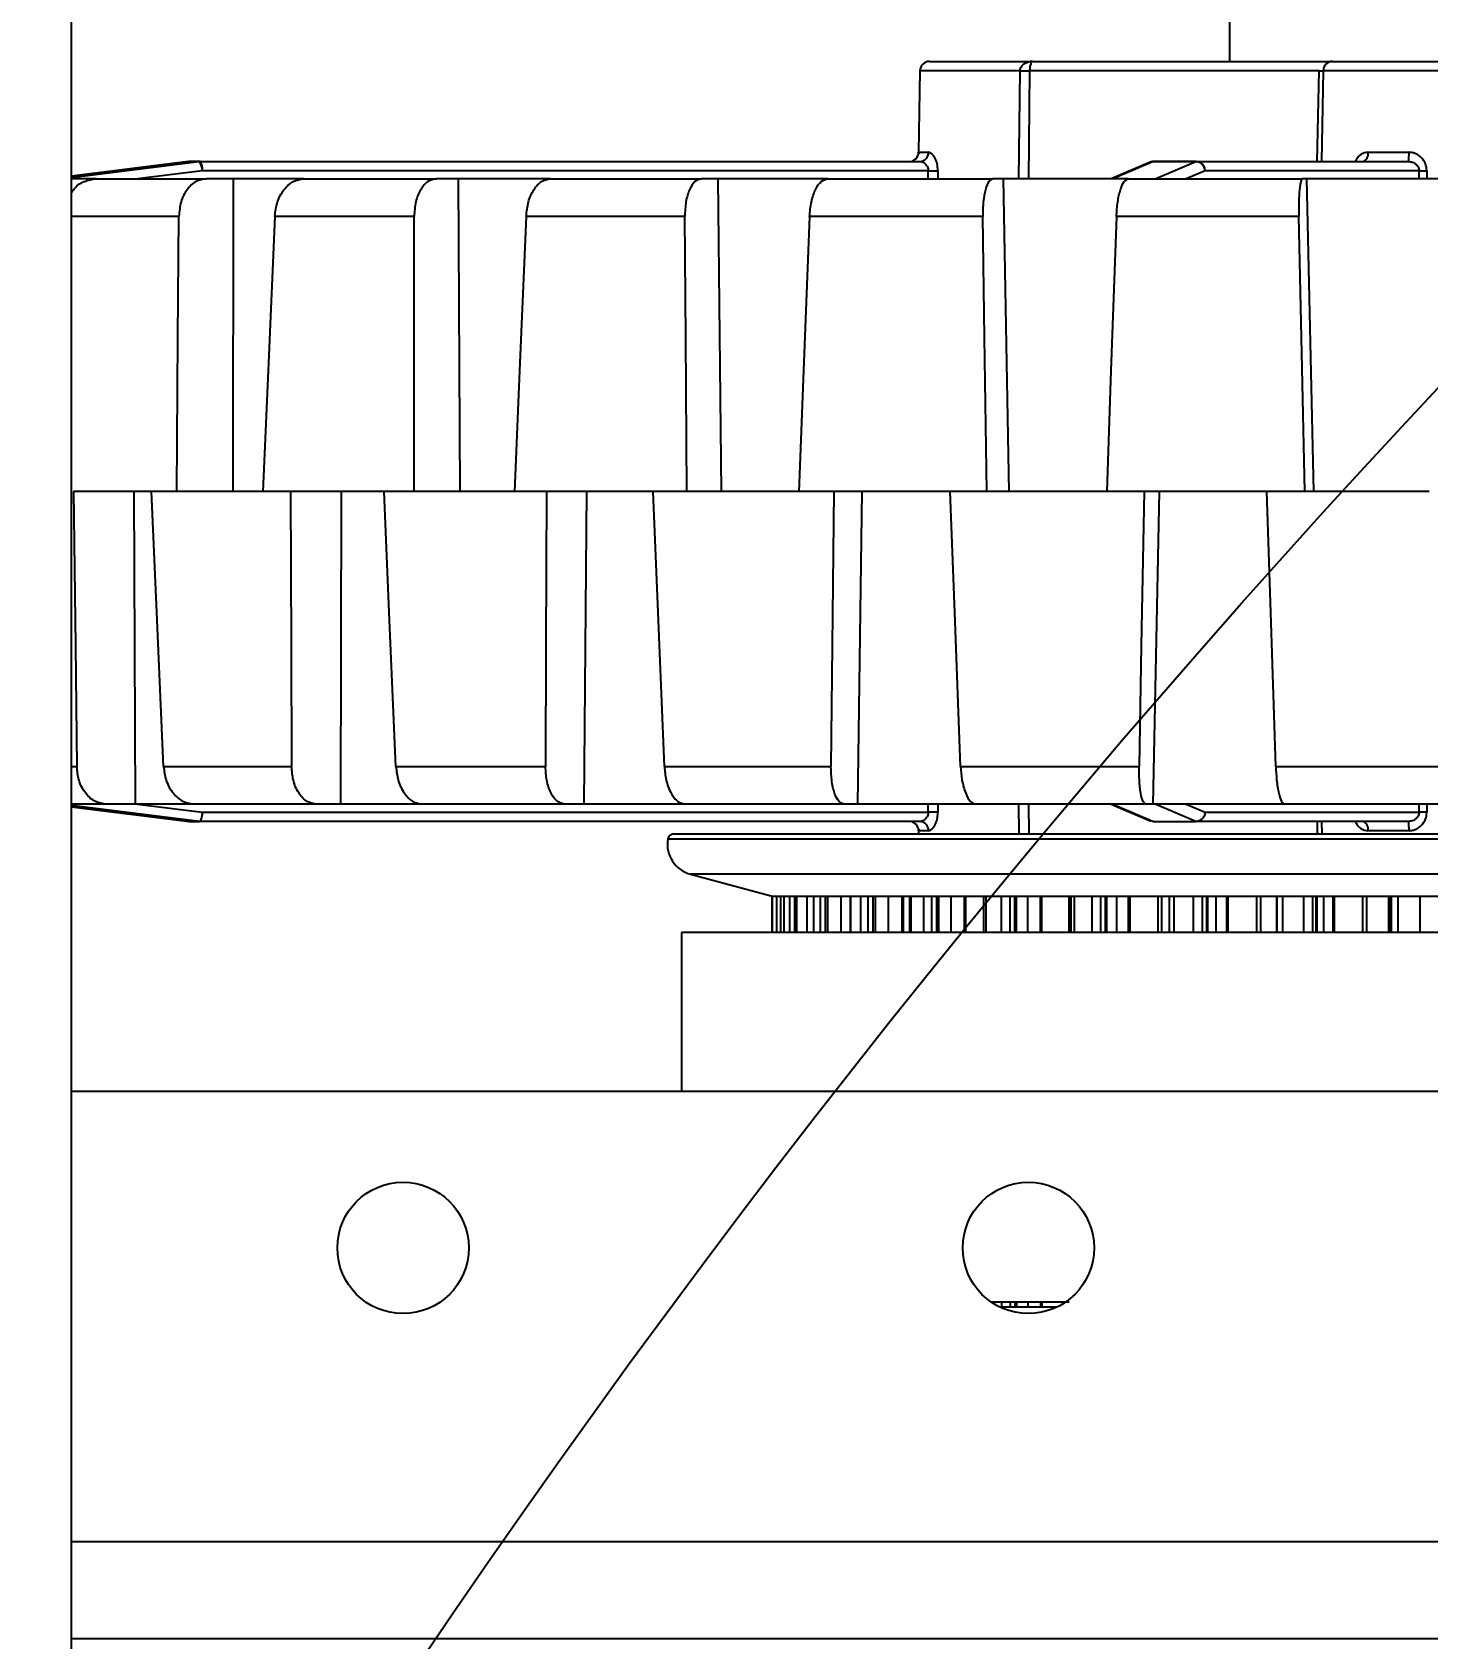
# Model space of a CAD drawing. Header units: inches. Extents: x 0 to 11, y 0 to 8.4.
# Drawn here: x 2.9618 to 3.1477, y 6.4814 to 6.6954 of the extents above; entities that cross this region are included whole.
import ezdxf

# ---------------------------------------------------------------- set-up
doc = ezdxf.new("R2010")
doc.units = ezdxf.units.IN
doc.header["$MEASUREMENT"] = 0
doc.header["$PDSIZE"] = -1
doc.layers.add('DIM', color=3, linetype='Continuous')
doc.layers.add('OBJ', color=50, linetype='Continuous')
doc.dimstyles.get("Standard").update_dxf_attribs({"dimtxt": 0.18, "dimasz": 0.18, "dimexe": 0.18, "dimexo": 0.0625, "dimgap": 0.09, "dimtad": 0, "dimtih": 1, "dimtoh": 1, "dimdec": 4, "dimzin": 0, "dimdsep": 46, "dimtxsty": 'Standard', "dimcen": 0.09, "dimadec": 0, "dimazin": 0, "dimtfac": 1, "dimtdec": 4, "dimtofl": 0, "dimtmove": 0, "dimatfit": 3, "dimfxl": 1, "dimtolj": 1, "dimtzin": 0, "dimarcsym": 0})

# ---------------------------------------------------------------- blocks, each defined once
blk = doc.blocks.new('*D4')
at = {"layer": 'Defpoints', "color": 0, "transparency": 16777216}
for p in [(4.136179561686825, 7.075144194756748), (2.390624809930644, 6.845977528089745), (4.136179775280899, 6.845977528089745)]:
    blk.add_point(p, dxfattribs=at)
at = {"layer": 'DIM', "color": 0, "lineweight": -2, "transparency": 16777216}
for p, q in [((2.390624809930644, 7.205144194756748), (2.390624809930644, 7.335144194756748)), ((4.086179561686826, 7.075144194756748), (2.265624809930644, 7.075144194756748)), ((4.086179775280899, 6.845977528089745), (2.265624809930644, 6.845977528089745)), ((2.390624809930644, 6.715977528089745), (2.390624809930644, 6.585977528089745)), ((2.390624809930644, 6.585977528089745), (2.260624809930644, 6.585977528089745))]:
    blk.add_line(p, q, dxfattribs=at)
at = {"layer": 'DIM', "color": 0, "transparency": 16777216}
for points in [[(2.368958143263977, 7.205144194756748), (2.41229147659731, 7.205144194756748), (2.390624809930644, 7.075144194756748)], [(2.368958143263978, 6.715977528089745), (2.412291476597311, 6.715977528089745), (2.390624809930644, 6.845977528089745)]]:
    blk.add_solid(points, dxfattribs=at)
at = {"layer": 'DIM', "color": 0, "transparency": 16777216, "insert": (2.013124809930646, 6.585977528089742), "char_height": 0.125, "attachment_point": 5}
blk.add_mtext('\\A1;2.75', dxfattribs=at)

msp = doc.modelspace()

# ---------------------------------------------------------------- linework, layer by layer
at = {"color": 7, "linetype": 'Continuous', "lineweight": 25}
for p, q in [((2.967013108614378, 4.595977528089692), (2.967013108614034, 6.845977528089691)), ((3.121291743851831, 6.699352528088507), (3.121291743851832, 6.691540028089747)), ((3.08131689105955, 6.691540028089747), (3.095074801448764, 6.691540028089747)), ((3.095074801448763, 6.691540028089747), (3.094771944176158, 6.691522470895702)), ((3.095074801448763, 6.691540028089747), (3.135037610069095, 6.691540028089748)), ((3.135037610069095, 6.691540028089747), (3.156419030337004, 6.691540028089748)), ((3.080067081440605, 6.690311843597795), (3.079877210550163, 6.679434147569598)), ((3.093399281949198, 6.690311843597795), (3.080067081440605, 6.690311843597795)), ((3.093256185326903, 6.675915028089748), (3.093399281949198, 6.690311843597795)), ((3.094676554381639, 6.690311843597795), (3.094515413894077, 6.675915028089748)), ((3.133245508234997, 6.690311843597795), (3.094676554381639, 6.690311843597795)), ((3.133016357892402, 6.678206694756414), (3.133245508234997, 6.690311843597795)), ((3.133787800450149, 6.690311843597795), (3.133576504291157, 6.678206694756414)), ((3.15695016762204, 6.690311843597795), (3.133787800450149, 6.690311843597795)), ((3.079877225208827, 6.679434879248368), (3.081204082808693, 6.679434879248368)), ((3.139756259710452, 6.679434879248368), (3.145227283506453, 6.679434879248368)), ((2.96701310861406, 6.676099981810869), (2.983986894363287, 6.678197760903071)), ((2.982620775299952, 6.678197760903071), (2.96701310861406, 6.676268819573457)), ((2.982612548662416, 6.678197256290347), (2.96701310861406, 6.676269331685491)), ((2.984419996404552, 6.676978354347222), (2.975816291589791, 6.675915028089748)), ((2.982612548662416, 6.678197256290347), (2.982620775299952, 6.678197760903071)), ((2.983986894363287, 6.678197760903071), (2.982620775299952, 6.678197760903071)), ((2.982765868851967, 6.678206694756414), (2.984131987915303, 6.678206694756414)), ((2.984131987915302, 6.678206694756414), (3.080089043183482, 6.678206694756414)), ((3.081174865270913, 6.676978354347222), (2.984419996404552, 6.676978354347222)), ((3.081167551239555, 6.675915028089748), (3.081174865270913, 6.676978354347222)), ((3.082448121980262, 6.676978198429982), (3.082440174305743, 6.675915028089749)), ((3.110741055560987, 6.678108431727815), (3.105540927090632, 6.675915028089749)), ((3.111184342593837, 6.678197760903072), (3.105772432224597, 6.675915028089749)), ((3.116817252941142, 6.678197760903072), (3.111184342593837, 6.678197760903072)), ((3.111226855878722, 6.678206694756414), (3.116859766226028, 6.678206694756414)), ((3.111405342571903, 6.675915028089749), (3.116817252941142, 6.678197760903072)), ((3.118057009037732, 6.676978354347222), (3.11553607169232, 6.675915028089749)), ((3.116859766226028, 6.678206694756414), (3.145158673745251, 6.678206694756414)), ((3.146591201530733, 6.676978354347222), (3.118057009037732, 6.676978354347222)), ((3.14660544481481, 6.675915028089749), (3.146591201530733, 6.676978354347222)), ((3.147615123618962, 6.676978198429982), (3.147628326371821, 6.675915028089749)), ((2.970313791102059, 6.675915028089748), (2.96701310861406, 6.675915028089748)), ((2.970313791102059, 6.675915028089748), (2.985010576568979, 6.675915028089748)), ((2.988525205455437, 6.675915028089748), (2.985010576568979, 6.675915028089748)), ((2.988525205455437, 6.675915028089748), (2.988483263661285, 6.634248361423081)), ((2.997971504927948, 6.675915028089748), (2.988525205455437, 6.675915028089748)), ((2.997971504927948, 6.675915028089748), (3.015660032015394, 6.675915028089749)), ((3.018543268909241, 6.675915028089749), (3.015660032015394, 6.675915028089749)), ((3.018543268909241, 6.675915028089749), (3.018769807953801, 6.634248361423081)), ((3.030800514965637, 6.675915028089749), (3.018543268909241, 6.675915028089749)), ((3.030800514965637, 6.675915028089749), (3.050943326728881, 6.675915028089749)), ((3.053107565936088, 6.675915028089749), (3.050943326728881, 6.675915028089749)), ((3.053107565936088, 6.675915028089749), (3.053595702545126, 6.634248361423082)), ((3.067803328357409, 6.675915028089749), (3.053107565936088, 6.675915028089749)), ((3.06780332835741, 6.675915028089749), (3.089788395653783, 6.675915028089749)), ((3.091167877861193, 6.675915028089749), (3.089788395653783, 6.675915028089749)), ((3.091167877861193, 6.675915028089749), (3.091902780250852, 6.634248361423082)), ((3.107855633342685, 6.675915028089749), (3.091167877861193, 6.675915028089749)), ((3.107855633342685, 6.675915028089749), (3.131014951027366, 6.675915028089749)), ((3.131567761366161, 6.675915028089749), (3.131014951027366, 6.675915028089749)), ((3.131567761366161, 6.675915028089749), (3.132527099899211, 6.634248361423082)), ((3.149740460901929, 6.675915028089749), (3.131567761366161, 6.675915028089749)), ((2.98131542356681, 6.670888462968405), (2.967013108614061, 6.670888462968405)), ((3.012660181498659, 6.670888462968406), (2.994095334260903, 6.670888462968405)), ((3.048729927637535, 6.670888462968406), (3.02758920622671, 6.670888462968406)), ((3.088428700999181, 6.670888462968406), (3.065354455537634, 6.670888462968406)), ((3.13055027444355, 6.670888462968406), (3.106243604203498, 6.670888462968406)), ((2.977648269063124, 6.634248361423117), (2.967286139467944, 6.634248361423081)), ((2.975512223736103, 6.592581694756415), (2.975336008159218, 6.634248361423081)), ((2.981020948504798, 6.634248361423081), (2.977648269063124, 6.634248361423117)), ((2.992481368560166, 6.634248361423052), (2.981020948504798, 6.634248361423081)), ((2.996180050045965, 6.634248361423081), (2.992481368560166, 6.634248361423052)), ((3.008651539844909, 6.634248361423128), (2.996180050045965, 6.634248361423081)), ((3.002905367752498, 6.592581694756415), (3.002998018943456, 6.634248361423081)), ((3.012648074175422, 6.634248361423081), (3.008651539844909, 6.634248361423128)), ((3.026035718150081, 6.634248361423081), (3.012648074175422, 6.634248361423081)), ((3.030299689285856, 6.634248361423082), (3.026035718150081, 6.634248361423081)), ((3.044501599381902, 6.634248361423082), (3.030299689285856, 6.634248361423082)), ((3.035319895055423, 6.592581694756415), (3.035678597854669, 6.634248361423081)), ((3.049000555927962, 6.634248361423082), (3.044501599381902, 6.634248361423082)), ((3.063908647034217, 6.634248361423082), (3.049000555927962, 6.634248361423082)), ((3.068608349214681, 6.634248361423082), (3.063908647034217, 6.634248361423082)), ((3.084109161756073, 6.634248361423082), (3.068608349214681, 6.634248361423082)), ((3.071770906635321, 6.592581694756415), (3.072384762039813, 6.634248361423082)), ((3.088973841999612, 6.634248361423082), (3.084109161756073, 6.634248361423082)), ((3.104949405433055, 6.634248361423041), (3.088973841999612, 6.634248361423082)), ((3.10994204058562, 6.634248361423082), (3.104949405433055, 6.634248361423041)), ((3.126270771227077, 6.634248361423082), (3.10994204058562, 6.634248361423082)), ((3.111150856950438, 6.592581694756416), (3.112001213274336, 6.634248361423082)), ((3.131353364320543, 6.634248361423082), (3.126270771227077, 6.634248361423082)), ((3.147910990670275, 6.634248361423041), (3.131353364320543, 6.634248361423082)), ((2.967013108614072, 6.597608259877756), (2.967718971718859, 6.597608259877756)), ((2.979274140742965, 6.597608259877756), (2.996333926786044, 6.597608259877756)), ((3.010241316313021, 6.597608259877758), (3.030169935048213, 6.597608259877758)), ((3.046006976084765, 6.597608259877758), (3.068198906516169, 6.597608259877758)), ((3.08548439858433, 6.597608259877758), (3.109265350135446, 6.597608259877758)), ((3.127474082305604, 6.597608259877758), (3.152121482797295, 6.597608259877758)), ((2.971720866705308, 6.592581694756415), (2.967013108614072, 6.592581694756415)), ((2.984059180960632, 6.590290028089748), (2.967013108614072, 6.592396741035292)), ((2.967013108614072, 6.592227903272704), (2.982693061897298, 6.590290028089748)), ((2.967013108614073, 6.592227391160669), (2.982688918238891, 6.590290028089748)), ((2.975512223736103, 6.592581694756415), (2.971720866705308, 6.592581694756415)), ((2.983439705864835, 6.592581694756415), (2.975512223736103, 6.592581694756415)), ((2.975816291589787, 6.592581694756414), (2.984419996404552, 6.59151836849894)), ((2.999694215458392, 6.592581694756415), (2.983439705864835, 6.592581694756415)), ((2.984419996404552, 6.59151836849894), (3.081174865270913, 6.59151836849894)), ((3.002905367752498, 6.592581694756415), (2.999694215458392, 6.592581694756415)), ((3.013798592525969, 6.592581694756415), (3.002905367752498, 6.592581694756415)), ((3.032786516735542, 6.592581694756415), (3.013798592525968, 6.592581694756415)), ((3.035319895055423, 6.592581694756415), (3.032786516735542, 6.592581694756415)), ((3.048847877351126, 6.592581694756415), (3.035319895055423, 6.592581694756415)), ((3.069992277707962, 6.592581694756415), (3.048847877351126, 6.592581694756415)), ((3.071770906635321, 6.592581694756415), (3.069992277707962, 6.592581694756415)), ((3.087522605556693, 6.592581694756416), (3.071770906635321, 6.592581694756415)), ((3.081174865270913, 6.59151836849894), (3.081167573421614, 6.592581694756414)), ((3.082440150424928, 6.592581694756414), (3.082448121980262, 6.59151852441618)), ((3.11018102015553, 6.592581694756416), (3.087522605556692, 6.592581694756416)), ((3.093295356138061, 6.588623361423084), (3.093255946864229, 6.592581694756414)), ((3.094515531126176, 6.592581694756414), (3.094559803675142, 6.588623361423084)), ((3.105540927090632, 6.592581694756416), (3.110760422057819, 6.590380122369278)), ((3.105772432224597, 6.592581694756416), (3.111205523002364, 6.590290028089748)), ((3.111150856950438, 6.592581694756416), (3.11018102015553, 6.592581694756416)), ((3.128647665096496, 6.592581694756416), (3.111150856950438, 6.592581694756416)), ((3.11683843334967, 6.590290028089748), (3.111405342571903, 6.592581694756416)), ((3.11553607169232, 6.592581694756416), (3.118057009037732, 6.591518368498942)), ((3.118057009037732, 6.591518368498942), (3.146591201530733, 6.59151836849894)), ((3.152131629475461, 6.592581694756416), (3.128647665096496, 6.592581694756416)), ((3.146591201530733, 6.59151836849894), (3.14660545135657, 6.592581694756415)), ((3.147628314533911, 6.592581694756415), (3.147615123618963, 6.59151852441618)), ((2.982693061897298, 6.590290028089748), (2.982693098148585, 6.590290028089748)), ((2.982693098148585, 6.590290028089748), (2.984059144709345, 6.590290028089748)), ((3.080089043183482, 6.590290028089748), (2.984059144709345, 6.590290028089748)), ((2.984059144709345, 6.590290028089748), (2.984059180960632, 6.590290028089748)), ((3.035387604687633, 6.590290028089747), (3.035387491464209, 6.590290028089747)), ((3.047277139554165, 6.588623361423084), (3.289056348152317, 6.588623361423084)), ((3.07987722332218, 6.589061843568208), (3.079884877056493, 6.588623361423084)), ((3.081204082808693, 6.589061843597794), (3.079877225208828, 6.589061843597794)), ((3.111205523002364, 6.590290028089748), (3.110762565155682, 6.59038904202374)), ((3.111205523002364, 6.590290028089748), (3.111205672477075, 6.590290028089748)), ((3.111205672477075, 6.590290028089748), (3.116838283874959, 6.590290028089748)), ((3.116838283874959, 6.590290028089748), (3.11683843334967, 6.590290028089748)), ((3.145158673745251, 6.590290028089748), (3.116838283874959, 6.590290028089748)), ((3.133048260236629, 6.588623361423084), (3.13301676651384, 6.590290028089748)), ((3.133576504291157, 6.590290028089748), (3.133605596066038, 6.588623361423084)), ((3.145227283506454, 6.589061843597794), (3.139756259710452, 6.589061843597794)), ((3.049788052252223, 6.587917446631083), (3.046453605122724, 6.587917446631083)), ((3.289879882583759, 6.587917446631083), (3.049788052252223, 6.587917446631083)), ((3.049492864592003, 6.58325566298155), (3.060560764684899, 6.580290028089752)), ((3.052744048319385, 6.58325566298155), (3.049492864592003, 6.58325566298155)), ((3.28684062311448, 6.583255662981551), (3.052744048319385, 6.58325566298155)), ((3.060360077186574, 6.580290028089752), (3.060360077186575, 6.575479660636425)), ((3.060391093202157, 6.580290028089752), (3.060360077898426, 6.580290028089752)), ((3.06061052330254, 6.580290028089752), (3.060391093202157, 6.580290028089752)), ((3.060391093202157, 6.575479660636425), (3.060391093202157, 6.580290028089752)), ((3.061494076542287, 6.580290028089752), (3.06061052330254, 6.580290028089752)), ((3.060990309269384, 6.575479660636425), (3.060990309269384, 6.580290028089752)), ((3.061494076542287, 6.580290028089752), (3.061494076542287, 6.575479660636425)), ((3.061507691206843, 6.580290028089752), (3.061494076542287, 6.580290028089752)), ((3.061980255782351, 6.580290028089752), (3.061507691206843, 6.580290028089752)), ((3.061507691206843, 6.575479660636425), (3.061507691206843, 6.580290028089752)), ((3.062299508034176, 6.580290028089752), (3.061980255782351, 6.580290028089752)), ((3.061980255782351, 6.575479660636425), (3.061980255782351, 6.580290028089752)), ((3.06502991171357, 6.580290028089752), (3.062299508034176, 6.580290028089752)), ((3.062729708958152, 6.575479660636425), (3.062729708958152, 6.580290028089752)), ((3.063372613414715, 6.575479660636424), (3.063372613414715, 6.580290028089752)), ((3.063667912994941, 6.575479660636424), (3.063667912994941, 6.580290028089752)), ((3.064981722814395, 6.580290028089752), (3.064981722814395, 6.575479660636424)), ((3.065037209755017, 6.580290028089752), (3.064981722814395, 6.580290028089752)), ((3.065941449038158, 6.580290028089752), (3.065037209755017, 6.580290028089752)), ((3.065037209755017, 6.575479660636424), (3.065037209755017, 6.580290028089752)), ((3.066353391873669, 6.580290028089752), (3.065941449038158, 6.580290028089752)), ((3.065941449038158, 6.575479660636423), (3.065941449038158, 6.580290028089752)), ((3.07075588588352, 6.580290028089752), (3.066353391873669, 6.580290028089752)), ((3.066824397777021, 6.575479660636423), (3.066824397777021, 6.580290028089752)), ((3.06748702215954, 6.575479660636423), (3.06748702215954, 6.580290028089752)), ((3.067776165906158, 6.575479660636423), (3.067776165906158, 6.580290028089752)), ((3.069585495347836, 6.575479660636423), (3.069585495347836, 6.580290028089752)), ((3.070745782111449, 6.580290028089752), (3.070745782111449, 6.575479660636422)), ((3.07087047167852, 6.580290028089752), (3.070745782111449, 6.580290028089752)), ((3.072186186457919, 6.580290028089752), (3.07087047167852, 6.580290028089752)), ((3.07087047167852, 6.575479660636422), (3.07087047167852, 6.580290028089752)), ((3.072681617754885, 6.580290028089752), (3.072186186457919, 6.580290028089752)), ((3.07218618645792, 6.575479660636422), (3.072186186457919, 6.580290028089752)), ((3.078657857653918, 6.580290028089752), (3.072681617754885, 6.580290028089752)), ((3.073182907144047, 6.575479660636421), (3.073182907144047, 6.580290028089752)), ((3.073850449518771, 6.575479660636421), (3.073850449518771, 6.580290028089752)), ((3.074126978438276, 6.575479660636421), (3.074126978438276, 6.580290028089752)), ((3.075867357109197, 6.575479660636421), (3.075867357109197, 6.580290028089752)), ((3.077674637996283, 6.57547966063642), (3.077674637996283, 6.580290028089752)), ((3.077860197501744, 6.57547966063642), (3.077860197501744, 6.580290028089752)), ((3.078657494873578, 6.580290028089752), (3.078657494873578, 6.57547966063642)), ((3.078877171545157, 6.580290028089752), (3.078657857653918, 6.580290028089752)), ((3.080574970926796, 6.580290028089752), (3.078877171545157, 6.580290028089752)), ((3.078877171545157, 6.57547966063642), (3.078877171545157, 6.580290028089752)), ((3.081142823568718, 6.580290028089752), (3.080574970926796, 6.580290028089752)), ((3.080574970926796, 6.575479660636418), (3.080574970926796, 6.580290028089752)), ((3.088559310033027, 6.580290028089752), (3.081142823568718, 6.580290028089752)), ((3.08166319846709, 6.575479660636418), (3.08166319846709, 6.580290028089752)), ((3.082320747040449, 6.575479660636418), (3.082320747040449, 6.580290028089752)), ((3.082578483933731, 6.575479660636418), (3.082578483933731, 6.580290028089752)), ((3.084211034650276, 6.575479660636418), (3.084211034650276, 6.580290028089752)), ((3.085980312231109, 6.575479660636417), (3.085980312231109, 6.580290028089752)), ((3.086169094102887, 6.575479660636417), (3.086169094102887, 6.580290028089752)), ((3.088540126511385, 6.580290028089752), (3.088540126511385, 6.575479660636416)), ((3.08887845291058, 6.580290028089752), (3.088559310033027, 6.580290028089752)), ((3.090920410861802, 6.580290028089752), (3.08887845291058, 6.580290028089752)), ((3.08887845291058, 6.575479660636416), (3.08887845291058, 6.580290028089752)), ((3.091547999959007, 6.580290028089752), (3.090920410861802, 6.580290028089752)), ((3.090920410861802, 6.575479660636416), (3.090920410861802, 6.580290028089752)), ((3.100239060936354, 6.580290028089752), (3.091547999959007, 6.580290028089752)), ((3.092075836051255, 6.575479660636415), (3.092075836051255, 6.580290028089752)), ((3.092708702274685, 6.575479660636415), (3.092708702274685, 6.580290028089752)), ((3.092941889725445, 6.575479660636415), (3.092941889725445, 6.580290028089752)), ((3.094430144002316, 6.575479660636414), (3.094430144002316, 6.580290028089752)), ((3.096121895539383, 6.575479660636414), (3.096121895539383, 6.580290028089752)), ((3.096309682702417, 6.575479660636414), (3.096309682702417, 6.580290028089752)), ((3.099931504237974, 6.575479660636413), (3.099931504237974, 6.580290028089752)), ((3.100172915364639, 6.580290028089752), (3.100172915364639, 6.575479660636413)), ((3.100650903675705, 6.580290028089752), (3.100239060936354, 6.580290028089752)), ((3.102991406230114, 6.580290028089752), (3.100650903675705, 6.580290028089752)), ((3.100650903675705, 6.575479660636413), (3.100650903675705, 6.580290028089752)), ((3.10366471247923, 6.580290028089752), (3.102991406230114, 6.580290028089752)), ((3.102991406230114, 6.575479660636412), (3.102991406230114, 6.580290028089752)), ((3.113436204028928, 6.580290028089752), (3.10366471247923, 6.580290028089752)), ((3.104188218779276, 6.575479660636412), (3.104188218779276, 6.580290028089752)), ((3.104782265467126, 6.575479660636412), (3.104782265467126, 6.580290028089752)), ((3.104985694453044, 6.575479660636412), (3.104985694453044, 6.580290028089752)), ((3.106296407148961, 6.575479660636412), (3.106296407148961, 6.580290028089752)), ((3.10787284170846, 6.575479660636411), (3.10787284170846, 6.580290028089752)), ((3.108055439307837, 6.575479660636411), (3.108055439307837, 6.580290028089752)), ((3.111820344217578, 6.57547966063641), (3.111820344217578, 6.580290028089752)), ((3.112277916634501, 6.57547966063641), (3.112277916634501, 6.580290028089752)), ((3.113294113261324, 6.580290028089752), (3.113294113261324, 6.57547966063641)), ((3.113298069625297, 6.57547966063641), (3.113298069625297, 6.580290028089752)), ((3.113931546743829, 6.580290028089752), (3.113436204028928, 6.580290028089752)), ((3.116518310941922, 6.580290028089752), (3.113931546743829, 6.580290028089752)), ((3.113931546743829, 6.575479660636408), (3.113931546743829, 6.580290028089752)), ((3.117222293793951, 6.580290028089752), (3.116518310941922, 6.580290028089752)), ((3.116518310941922, 6.575479660636407), (3.116518310941922, 6.580290028089752)), ((3.127855936941682, 6.580290028089752), (3.117222293793951, 6.580290028089752)), ((3.117729776036119, 6.575479660636407), (3.117729776036119, 6.580290028089752)), ((3.118271733167015, 6.575479660636407), (3.118271733167015, 6.580290028089752)), ((3.118440859420702, 6.575479660636407), (3.118440859420702, 6.580290028089752)), ((3.119544751379927, 6.575479660636407), (3.119544751379927, 6.580290028089752)), ((3.120970654018778, 6.575479660636407), (3.120970654018778, 6.580290028089752)), ((3.12114398312586, 6.575479660636407), (3.12114398312586, 6.580290028089752)), ((3.12496786965542, 6.575479660636406), (3.12496786965542, 6.580290028089752)), ((3.125465814290695, 6.575479660636406), (3.125465814290695, 6.580290028089752)), ((3.12759138380989, 6.580290028089752), (3.12759138380989, 6.575479660636406)), ((3.127643401047507, 6.575479660636406), (3.127643401047507, 6.580290028089752)), ((3.128423714494412, 6.580290028089752), (3.127855936941682, 6.580290028089752)), ((3.131198956298504, 6.580290028089752), (3.128423714494412, 6.580290028089752)), ((3.128423714494412, 6.575479660636404), (3.128423714494412, 6.580290028089752)), ((3.131917889939827, 6.580290028089752), (3.131198956298504, 6.580290028089752)), ((3.131198956298504, 6.575479660636403), (3.131198956298504, 6.580290028089752)), ((3.143176146669238, 6.580290028089752), (3.131917889939827, 6.580290028089752)), ((3.132398011809416, 6.575479660636403), (3.132398011809416, 6.580290028089752)), ((3.132875772956611, 6.575479660636403), (3.132875772956611, 6.580290028089752)), ((3.133006818477034, 6.575479660636403), (3.133006818477034, 6.580290028089752)), ((3.133879230577322, 6.575479660636403), (3.133879230577322, 6.580290028089752)), ((3.135122748986808, 6.575479660636403), (3.135122748986808, 6.580290028089752)), ((3.13528293771576, 6.575479660636403), (3.13528293771576, 6.580290028089752)), ((3.13908038655885, 6.575479660636401), (3.13908038655885, 6.580290028089752)), ((3.139607580152154, 6.575479660636401), (3.139607580152154, 6.580290028089752)), ((3.142535843514544, 6.575479660636401), (3.142535843514544, 6.580290028089752)), ((3.142615288237093, 6.575479660636401), (3.142615288237093, 6.580290028089752)), ((3.14274867115848, 6.575479660636399), (3.14274867115848, 6.580290028089752)), ((3.142893956985189, 6.575479660636399), (3.142893956985189, 6.580290028089752)), ((3.143803675847491, 6.580290028089752), (3.143176146669238, 6.580290028089752)), ((3.146705400941629, 6.580290028089752), (3.143803675847491, 6.580290028089752)), ((3.143803675847491, 6.575479660636399), (3.143803675847491, 6.580290028089752)), ((3.1474232255827, 6.580290028089752), (3.146705400941629, 6.580290028089752)), ((3.146705400941629, 6.575479660636399), (3.146705400941629, 6.580290028089752)), ((3.159054605042166, 6.580290028089752), (3.1474232255827, 6.580290028089752)), ((3.048291743932394, 6.575479660636428), (3.048291743932388, 6.554310861423291)), ((3.169611570163569, 6.575479660636392), (3.048291743932394, 6.575479660636428)), ((3.959096441947688, 6.554310861423267), (2.967013108614079, 6.554310861423295)), ((3.099937774959395, 6.526267062211216), (3.089572273313171, 6.526267062211219)), ((3.090926727547571, 6.526267062211218), (3.090926727547571, 6.525623361423085)), ((3.090926727547571, 6.525623361423085), (3.091554346355597, 6.525623361423085)), ((3.091554346355597, 6.525623361423085), (3.098369864500925, 6.525623361423085)), ((3.092082183328299, 6.526267062211218), (3.092082183328299, 6.525623361423085)), ((3.092715031656949, 6.526267062211218), (3.092715031656949, 6.525623361423085)), ((3.092948203804871, 6.526267062211218), (3.092948203804871, 6.525623361423085)), ((3.094436367394112, 6.526267062211218), (3.094436367394113, 6.525623361423085)), ((3.096128064588985, 6.526267062211217), (3.096128064588985, 6.525623361423085)), ((3.096315850008851, 6.526267062211217), (3.096315850008851, 6.525623361423085)), ((3.96951310861435, 6.494310861423267), (2.967013108614087, 6.494310861423301)), ((3.969513108614349, 6.481394194756599), (2.967013108614089, 6.481394194756635))]:
    msp.add_line(p, q, dxfattribs=at)
at = {"color": 7, "linetype": 'Continuous', "lineweight": 25, "flags": 128}
for points in [[(3.110741055560986, 6.678108431727815), (3.1109539549658, 6.678174439491763), (3.111184342593837, 6.678197760903072)], [(2.981020948504798, 6.634248361423081), (2.98118549180048, 6.654766836181691), (2.98131542356681, 6.670888462968405)], [(2.994095334260903, 6.670888462968405), (2.993191151593916, 6.650370023848731), (2.992481368560166, 6.634248361423052)], [(3.012648074175422, 6.634248361423081), (3.012654556590255, 6.654766836181691), (3.012660181498659, 6.670888462968406)], [(3.02758920622671, 6.670888462968406), (3.026718956149985, 6.650370023848699), (3.026035718150081, 6.634248361423081)], [(3.049000555927962, 6.634248361423082), (3.048848780497053, 6.654766836181691), (3.048729927637535, 6.670888462968406)], [(3.065354455537634, 6.670888462968406), (3.064544580159382, 6.650370023848675), (3.063908647034217, 6.634248361423082)], [(3.088973841999612, 6.634248361423082), (3.088668420342626, 6.654766836181692), (3.088428700999181, 6.670888462968406)], [(3.106243604203498, 6.670888462968406), (3.105518711177273, 6.650370023848654), (3.104949405433055, 6.634248361423041)], [(3.131353364320543, 6.634248361423082), (3.130903576519975, 6.654766836181692), (3.13055027444355, 6.670888462968406)], [(2.967286139467944, 6.634248361423081), (2.967528134280356, 6.613729886800779), (2.967718971718859, 6.597608259877756)], [(2.979274140742965, 6.597608259877756), (2.978363262188305, 6.61812669886307), (2.977648269063124, 6.634248361423117)], [(2.996180050045965, 6.634248361423081), (2.996265889543296, 6.613729886800774), (2.996333926786044, 6.597608259877756)], [(3.010241316313021, 6.597608259877758), (3.009350710927158, 6.618126698863077), (3.008651539844909, 6.634248361423128)], [(3.030299689285856, 6.634248361423082), (3.030226765278414, 6.613729886800829), (3.030169935048213, 6.597608259877758)], [(3.046006976084765, 6.597608259877758), (3.04516370446168, 6.61812669886305), (3.044501599381902, 6.634248361423082)], [(3.068608349214681, 6.634248361423082), (3.068378877461533, 6.61372988680086), (3.068198906516169, 6.597608259877758)], [(3.08548439858433, 6.597608259877758), (3.084714083105574, 6.618126698863051), (3.084109161756073, 6.634248361423082)], [(3.10994204058562, 6.634248361423082), (3.109562993469865, 6.613729886800866), (3.109265350135446, 6.597608259877758)], [(3.127474082305604, 6.597608259877758), (3.126800128617201, 6.618126698863051), (3.126270771227077, 6.634248361423082)]]:
    msp.add_lwpolyline(points, dxfattribs=at)
at = {"color": 7, "linetype": 'Continuous', "lineweight": 25}
for centre in [(3.011179775281044, 6.533477528090001), (3.094513108614378, 6.533477528089994)]:
    msp.add_circle(centre, 0.008750000000000036, dxfattribs=at)
for centre, radius, start, end in [((3.08131689105955, 6.690290028089747), 0.001250000000000239, 90, 178.9999999999756), ((3.135037610069095, 6.690290028089747), 0.001250000000000239, 90, 178.9999999999756), ((3.094037918165418, 6.726817708421016), 0.03651145056975903, 268.9977657595887, 271.0022342404143), ((3.133957315865484, 6.735456142715489), 0.04514991044211084, 269.096670130852, 269.7847651542915), ((3.078627415687952, 6.679456694656618), 0.001249999900204364, 270.000004290829, 359.0000044952094), ((3.080019247602855, 6.679390311797356), 0.001185673109538267, 273.3747120633062, 2.154159113303627), ((3.138673442021556, 6.679212528025428), 0.00110541133236911, 294.5060277521208, 11.60409602298735), ((3.13961608553322, 6.679132327577801), 0.005619348735234037, 350.5188893109864, 3.086357659100224), ((2.982765868851967, 6.676956694756415), 0.001249999999999751, 90, 97.04542155546554), ((2.982765880590948, 6.67702381441014), 0.001182880346332402, 90.00056860701369, 97.0462873686158), ((2.984131999654284, 6.677023814410128), 0.001182880346344851, 90.00056860703519, 97.04628736858461), ((2.982720685952544, 6.677061419373653), 0.001701339416729701, 357.2015176881673, 41.90595818193447), ((2.982877744414008, 6.677264677956621), 0.001568605244042154, 349.4826136358607, 36.9088838906533), ((3.081817437038843, 6.725513581418338), 0.04853948048055029, 269.2414890848127, 270.744478552829), ((3.111226855878722, 6.676956694756415), 0.001250000000001054, 90, 112.8699184714334), ((3.111227537027582, 6.678097833059014), 0.0001088638283577112, 90.3584956560683, 113.3767155998579), ((3.116860447374887, 6.678097833059019), 0.0001088638283523919, 90.35849565538469, 113.3767156005416), ((3.116788133371828, 6.676928229490517), 0.001269865330175853, 2.262199763383999, 88.68602233695204), ((3.116833524619073, 6.676983481044999), 0.001223495159668112, 359.7599181306628, 88.77102200697296), ((3.147107697261289, 6.706757957009049), 0.02978408136129113, 269.006364891672, 270.9761857343227), ((3.081817437038843, 6.542983141419036), 0.04853948048933806, 89.2555214473072, 90.7585109150514), ((3.147107697261287, 6.561738765850749), 0.02978408134765694, 89.02381426522784, 90.99363510878115), ((3.047277139554165, 6.58779002808975), 0.0008333333333343518, 90, 171.2048461802675), ((3.078627415687952, 6.589040028189544), 0.00124999990020438, 0.9999955048321264, 89.9999957091515), ((3.080019247602857, 6.589106411048808), 0.001185673109536955, 357.845840886651, 86.62528793675635), ((3.138673442021556, 6.589284194820735), 0.00110541133236927, 348.3959039770135, 65.49397224785918), ((3.139616085533177, 6.589364395268357), 0.005619348735277288, 356.9136423409606, 9.481110688977806), ((3.05057127727993, 6.587280353924422), 0.004166666666667549, 171.2048461803307, 255.0000000000054)]:
    msp.add_arc(centre, radius, start, end, dxfattribs=at)
for points, knots in [([(3.093399281949198, 6.690311843597795), (3.093410182474835, 6.690410389538993), (3.093433038462484, 6.690617018548454), (3.093578136778034, 6.690895009069313), (3.093791466010598, 6.691134705124313), (3.094281222017714, 6.691468969542965), (3.09473025603487, 6.691509176866223), (3.095074801448764, 6.691540028089747)], [0, 0, 0, 0, 0.104202362461139, 0.2184892718745678, 0.3494947423610325, 0.5008649797768358, 1, 1, 1, 1]), ([(3.095074801448764, 6.691540028089747), (3.095004243323902, 6.691507936052164), (3.09491157524838, 6.691465787718883), (3.094783984881087, 6.691130727577242), (3.094725280960668, 6.690888040049579), (3.094685590440259, 6.690612236483131), (3.094679443553899, 6.690407890649697), (3.094676554381639, 6.690311843597795)], [0, 0, 0, 0, 0.4992566758466739, 0.655702733489189, 0.7879542456991924, 0.9003338153429723, 1, 1, 1, 1]), ([(3.079877225208827, 6.679434879248368), (3.079878532323926, 6.67942652804981), (3.079881058136966, 6.679410390552629), (3.079897638560538, 6.679300429246513), (3.079905638569942, 6.679247373214547)], [0, 0, 0, 0, 0.5175027121998254, 1, 1, 1, 1]), ([(3.082448121980262, 6.676978198429982), (3.082428117170534, 6.67729437026185), (3.082388212434734, 6.677925056261371), (3.082074824913928, 6.67873555847547), (3.081722417929193, 6.679199481938109), (3.081422066691124, 6.679405808956396), (3.081276404836484, 6.679425234395545), (3.081204082808693, 6.679434879248368)], [0, 0, 0, 0, 0.250481907770041, 0.4996505584636226, 0.7491922346143844, 0.8754723656138368, 1, 1, 1, 1]), ([(3.139756259710452, 6.679434879248368), (3.139621270833286, 6.679425180074325), (3.1393483119387, 6.679405567526383), (3.138848448115446, 6.679194711468271), (3.138370756023873, 6.67882174252501), (3.138172695929322, 6.678376425311204), (3.138097206258842, 6.678206694756414)], [0, 0, 0, 0, 0.1899145902546787, 0.3840233188826163, 0.7652233945113119, 1, 1, 1, 1]), ([(3.147615123618963, 6.676978198429982), (3.147575469495063, 6.67729437026185), (3.147496369150737, 6.677925056261371), (3.146955160791145, 6.678735558475473), (3.146301797506982, 6.67919948193809), (3.145699884498691, 6.679405808956409), (3.145384081622516, 6.679425234395548), (3.145227283506453, 6.679434879248368)], [0, 0, 0, 0, 0.2504819077699039, 0.4996505584634737, 0.7491922346139577, 0.8754723656006521, 1, 1, 1, 1]), ([(3.080089043183482, 6.678206694756414), (3.080205882071148, 6.678189672363217), (3.080398618271864, 6.678161592402362), (3.080635167918186, 6.678008799263139), (3.080859403109581, 6.677816497325226), (3.081042879390328, 6.677570432530877), (3.081160903136599, 6.677243142980729), (3.081170315897014, 6.677064632166297), (3.081174865270913, 6.676978354347222)], [0, 0, 0, 0, 0.2497227208697382, 0.4119399749031392, 0.4997264002735352, 0.7485949500906606, 0.87849095036937, 1, 1, 1, 1]), ([(3.145158673745251, 6.678206694756414), (3.145332992308127, 6.678189672363217), (3.145620546376902, 6.678161592402346), (3.145931453300664, 6.678008799263067), (3.146210952139235, 6.677816497325121), (3.146428666749601, 6.677570432530875), (3.146568547701723, 6.677243142980728), (3.146583820084881, 6.677064632166295), (3.146591201530733, 6.676978354347222)], [0, 0, 0, 0, 0.2497227208699152, 0.4119399751110367, 0.4997264002731507, 0.7485949500904576, 0.8784909503704761, 1, 1, 1, 1]), ([(2.96701310861406, 6.674025157210829), (2.967094632397651, 6.674171107801207), (2.96748689176474, 6.674873362820382), (2.968661239052514, 6.675670066285039), (2.969762281489722, 6.675833276480176), (2.970313791102059, 6.675915028089748)], [0, 0, 0, 0, 0.1157822884789392, 0.5570973916880217, 1, 1, 1, 1]), ([(2.985010576568979, 6.675915028089748), (2.984527166383382, 6.675840293220593), (2.983560608700423, 6.675690864093696), (2.982348734675813, 6.674538931614187), (2.981495395454719, 6.672884560235052), (2.981375485923532, 6.671554624264337), (2.98131542356681, 6.670888462968405)], [0, 0, 0, 0, 0.2499136709341147, 0.499691537156698, 0.7493968572079656, 1, 1, 1, 1]), ([(2.994095334260903, 6.670888462968405), (2.994179003544422, 6.671552768587643), (2.994346296840196, 6.672881020387686), (2.995257144354245, 6.674535090993411), (2.996510847202428, 6.675689851334807), (2.997484036605132, 6.675839879385743), (2.997971504927948, 6.675915028089748)], [0, 0, 0, 0, 0.2499123639395125, 0.4996895068213613, 0.7493956301627201, 1, 1, 1, 1]), ([(3.015660032015394, 6.675915028089749), (3.015263932987323, 6.675840293220593), (3.014471950173964, 6.675690864093696), (3.013484999710716, 6.674538931614187), (3.012795321032171, 6.672884560235052), (3.012705281869408, 6.671554624264337), (3.012660181498659, 6.670888462968406)], [0, 0, 0, 0, 0.2499136709341156, 0.499691537156703, 0.7493968572079533, 1, 1, 1, 1]), ([(3.02758920622671, 6.670888462968406), (3.027662004938874, 6.671552768587643), (3.027807562973718, 6.672881020387686), (3.02856513856479, 6.67453509099341), (3.029600849576831, 6.675689851334807), (3.030400148154984, 6.675839879385743), (3.030800514965637, 6.675915028089749)], [0, 0, 0, 0, 0.2499123639394867, 0.4996895068213905, 0.749395630162744, 0.9999999999999999, 0.9999999999999999, 0.9999999999999999, 0.9999999999999999]), ([(3.050943326728881, 6.675915028089749), (3.050646574126869, 6.675840293220594), (3.050053230180133, 6.675690864093696), (3.04932119126865, 6.674538931614187), (3.048816128670307, 6.672884560235052), (3.048758695670367, 6.671554624264338), (3.048729927637535, 6.670888462968406)], [0, 0, 0, 0, 0.249913670934076, 0.4996915371566633, 0.7493968572079074, 1, 1, 1, 1]), ([(3.065354455537634, 6.670888462968406), (3.06541417172641, 6.671552768587643), (3.065533571793091, 6.672881020387687), (3.066114856910203, 6.674535090993411), (3.066901106531097, 6.675689851334807), (3.067502228001866, 6.675839879385744), (3.06780332835741, 6.675915028089749)], [0, 0, 0, 0, 0.2499123639394915, 0.4996895068213663, 0.7493956301627271, 1, 1, 1, 1]), ([(3.089788395653783, 6.675915028089749), (3.089600006155476, 6.675840293220593), (3.089223329530939, 6.675690864093696), (3.088768444803115, 6.674538931614187), (3.088463344356453, 6.672884560235051), (3.088440262591975, 6.671554624264338), (3.088428700999181, 6.670888462968406)], [0, 0, 0, 0, 0.2499136709341247, 0.4996915371567007, 0.7493968572079575, 1, 1, 1, 1]), ([(3.106243604203498, 6.670888462968406), (3.10628842342271, 6.671552768587643), (3.106378037610622, 6.672881020387687), (3.106765370199635, 6.67453509099341), (3.107278268632511, 6.675689851334809), (3.107662948224191, 6.675839879385743), (3.107855633342685, 6.675915028089749)], [0, 0, 0, 0, 0.2499123639394909, 0.4996895068213531, 0.7493956301627223, 1, 1, 1, 1]), ([(3.131014951027366, 6.675915028089749), (3.130940648752341, 6.675840293220594), (3.13079208457863, 6.675690864093696), (3.130628175476745, 6.674538931614186), (3.130532307504438, 6.672884560235052), (3.130544278303161, 6.671554624264338), (3.13055027444355, 6.670888462968406)], [0, 0, 0, 0, 0.2499136709341133, 0.4996915371566758, 0.7493968572079601, 1, 1, 1, 1]), ([(2.971720866705308, 6.592581694756415), (2.971199447365333, 6.592656193503375), (2.970156959037059, 6.592805140940159), (2.969031042984643, 6.593791275249433), (2.968358511939818, 6.594842732691164), (2.96786470596857, 6.596019348412985), (2.967776069502181, 6.596985734131657), (2.967718971718859, 6.597608259877756)], [0, 0, 0, 0, 0.2498545218868187, 0.4995411617170933, 0.6366718540727422, 0.7659515028505617, 0.9999999999999999, 0.9999999999999999, 0.9999999999999999, 0.9999999999999999]), ([(2.979274140742964, 6.597608259877758), (2.979347332907456, 6.597007836074641), (2.979463151809222, 6.596057728560344), (2.979985054699323, 6.594872584514592), (2.980700853071725, 6.593798974507529), (2.981870045980523, 6.592804719265827), (2.982916516427721, 6.592656031922516), (2.983439705864835, 6.592581694756415)], [0, 0, 0, 0, 0.2258044893252254, 0.357311853655316, 0.500927141455464, 0.7504854067884773, 1, 1, 1, 1]), ([(2.999694215458392, 6.592581694756415), (2.999253031453301, 6.592656193503375), (2.998370959883131, 6.592805140940158), (2.997422967594137, 6.593791275249334), (2.996859690380849, 6.594842732690837), (2.996448138133339, 6.596019348412575), (2.996378674089951, 6.596985734131424), (2.996333926786044, 6.597608259877756)], [0, 0, 0, 0, 0.2498545218870797, 0.4995411617175975, 0.6366718540076302, 0.7659515027636211, 0.9999999999999999, 0.9999999999999999, 0.9999999999999999, 0.9999999999999999]), ([(3.010241316313021, 6.597608259877758), (3.010306853515709, 6.59700783607075), (3.01041055924524, 6.59605772855351), (3.010859391691877, 6.594872584509078), (3.011471771824272, 6.593798974505881), (3.012467859727753, 6.592804719265812), (3.013355040804601, 6.592656031922511), (3.013798592525968, 6.592581694756415)], [0, 0, 0, 0, 0.2258044907773171, 0.3573118547432447, 0.5009271414487602, 0.7504854067851289, 1, 1, 1, 1]), ([(3.032786516735542, 6.592581694756415), (3.032438973218079, 6.592656193503377), (3.031744119704323, 6.592805140940158), (3.031002855444632, 6.593791275249333), (3.030565946955892, 6.594842732690834), (3.030249153239014, 6.596019348412573), (3.03020097224848, 6.596985734131423), (3.030169935048213, 6.597608259877758)], [0, 0, 0, 0, 0.2498545218870555, 0.4995411617175742, 0.6366718540071645, 0.7659515027629886, 1, 1, 1, 1]), ([(3.046006976084765, 6.597608259877758), (3.046062867009693, 6.597007836074516), (3.046151308519629, 6.596057728560123), (3.046513432973153, 6.594872584514415), (3.047003788007038, 6.593798974507475), (3.047796505281726, 6.592804719265827), (3.048497440440121, 6.592656031922517), (3.048847877351126, 6.592581694756416)], [0, 0, 0, 0, 0.2258044893721112, 0.3573118536904142, 0.5009271414552426, 0.7504854067883342, 1, 1, 1, 1]), ([(3.069992277707962, 6.592581694756415), (3.069748934612031, 6.59265619350338), (3.06926241192707, 6.592805140940172), (3.068750398635378, 6.593791275250947), (3.068453134113762, 6.594842732696191), (3.068240724545205, 6.596019348419244), (3.068215290562893, 6.596985734135224), (3.068198906516169, 6.597608259877758)], [0, 0, 0, 0, 0.2498545218832637, 0.4995411617099474, 0.6366718550685441, 0.7659515041796904, 1, 1, 1, 1]), ([(3.085484398584329, 6.597608259877758), (3.085528945014978, 6.597007836070904), (3.085599435055742, 6.596057728553779), (3.085863848550035, 6.594872584509296), (3.086217279294431, 6.593798974505947), (3.086782539624382, 6.592804719265813), (3.087275931304249, 6.592656031922512), (3.087522605556692, 6.592581694756416)], [0, 0, 0, 0, 0.225804490720161, 0.3573118547004175, 0.500927141449074, 0.7504854067852369, 1, 1, 1, 1]), ([(3.11018102015553, 6.592581694756416), (3.11004927133798, 6.592656193503378), (3.109785862227444, 6.592805140940159), (3.109518657169974, 6.593791275249377), (3.109370068849042, 6.594842732690982), (3.109268497384292, 6.596019348412757), (3.109266583208201, 6.596985734131528), (3.109265350135446, 6.597608259877759)], [0, 0, 0, 0, 0.2498545218869784, 0.4995411617173667, 0.6366718540363924, 0.7659515028020362, 1, 1, 1, 1]), ([(3.127474082305604, 6.597608259877758), (3.127505930720313, 6.597007836078286), (3.127556327486851, 6.596057728566742), (3.127714995949889, 6.594872584519757), (3.127920763591511, 6.593798974509073), (3.128241391830202, 6.592804719265841), (3.128512248574973, 6.592656031922521), (3.128647665096495, 6.592581694756416)], [0, 0, 0, 0, 0.225804487965489, 0.3573118526365402, 0.5009271414617147, 0.7504854067915823, 1, 1, 1, 1]), ([(2.984419996404552, 6.59151836849894), (2.984404111449585, 6.591343478187116), (2.984371094065636, 6.590979963113489), (2.984268927189334, 6.59056920078389), (2.984158510085581, 6.590330170834298), (2.984091435230142, 6.59030306328866), (2.984059180960632, 6.590290028089748)], [0, 0, 0, 0, 0.2706993823546856, 0.5626572728983901, 0.7896951086164026, 1, 1, 1, 1]), ([(3.081174865270913, 6.59151836849894), (3.081170354778664, 6.591432356228498), (3.081161026202082, 6.591254466098708), (3.081043534806418, 6.590927506239943), (3.080860396116881, 6.59068128832454), (3.080636102654212, 6.590488606994843), (3.080399268774616, 6.590335309385307), (3.080206171559242, 6.590307124437544), (3.080089043183482, 6.590290028089748)], [0, 0, 0, 0, 0.1211369466753394, 0.2505348022480718, 0.499525252284736, 0.5873644681136019, 0.7497046783561453, 0.9999999999999999, 0.9999999999999999, 0.9999999999999999, 0.9999999999999999]), ([(3.081204082808693, 6.589061843597794), (3.081276193575642, 6.589071682019073), (3.08142200762823, 6.58909157613667), (3.081722022161162, 6.589299589675844), (3.082075435798093, 6.58976199192251), (3.082389748847575, 6.590572013701676), (3.082428660124398, 6.591202953634699), (3.082448121980262, 6.59151852441618)], [0, 0, 0, 0, 0.1241815449174714, 0.2511055572843749, 0.5003650494060994, 0.7501026903481844, 1, 1, 1, 1]), ([(3.118057009037732, 6.591518368498942), (3.118030432419751, 6.591343478187117), (3.117975192074293, 6.59097996311349), (3.117644251611279, 6.590569200783892), (3.117240672809285, 6.590330170834298), (3.116969049016971, 6.590303063288661), (3.11683843334967, 6.590290028089748)], [0, 0, 0, 0, 0.2706993823546254, 0.5626572728983451, 0.789695108616311, 1, 1, 1, 1]), ([(3.146591201530733, 6.59151836849894), (3.146583865078989, 6.591432356228511), (3.146568691867695, 6.591254466098722), (3.146429440155954, 6.590927506239954), (3.146212142582245, 6.590681288324856), (3.145932675163525, 6.590488606995062), (3.14562142565903, 6.590335309385351), (3.145333389763332, 6.590307124437545), (3.145158673745251, 6.590290028089748)], [0, 0, 0, 0, 0.1211369466577636, 0.2505348022482371, 0.4995252522856856, 0.5873644674907262, 0.7497046783552638, 1, 1, 1, 1]), ([(3.145227283506453, 6.589061843597794), (3.145383636400831, 6.589071682019074), (3.145699795140055, 6.58909157613667), (3.146301112306559, 6.589299589675844), (3.146956321263301, 6.58976199192251), (3.147498870888159, 6.590572013701677), (3.147576364453803, 6.591202953634699), (3.147615123618963, 6.59151852441618)], [0, 0, 0, 0, 0.1241815449171684, 0.2511055572844269, 0.5003650494061186, 0.7501026903481882, 1, 1, 1, 1]), ([(3.079905767703285, 6.589248205744629), (3.07989774408444, 6.589195359854199), (3.079881101845127, 6.589085749219366), (3.079878547858067, 6.589069999831635), (3.079877225208828, 6.589061843597794)], [0, 0, 0, 0, 0.4821237511314063, 0.9999999999999999, 0.9999999999999999, 0.9999999999999999, 0.9999999999999999]), ([(3.138097809852415, 6.590290028089748), (3.138173243841722, 6.590120207595342), (3.138371250070693, 6.589674446791648), (3.138847855549606, 6.589299620411402), (3.139348251700633, 6.589090498012351), (3.139620892057134, 6.589071350472077), (3.139756259710452, 6.589061843597794)], [0, 0, 0, 0, 0.2348502651185409, 0.616457061285359, 0.8095685164642936, 1, 1, 1, 1])]:
    msp.add_open_spline(points, degree=3, knots=knots, dxfattribs=at)
at = {"layer": 'OBJ'}
msp.add_circle((4.136179561686824, 5.720977528090078), 1.354166666666667, dxfattribs=at)

# ---------------------------------------------------------------- dimensions: what is measured, and where the dimension line sits
at = {"layer": 'DIM'}
dim = msp.add_linear_dim(base=(2.390624809930644, 6.845977528089745), p1=(4.136179561686824, 7.075144194756745), p2=(4.136179775280898, 6.845977528089741), angle=90, dimstyle='Standard', override={"dimtxt": 0.125, "dimasz": 0.13, "dimexe": 0.125, "dimexo": 0.05, "dimgap": 0.06, "dimdec": 2, "dimlfac": 12, "dimzin": 1, "dimadec": 2, "dimtdec": 2, "dimtzin": 1}, dxfattribs=at)
dim.commit()
dim.dimension.update_dxf_attribs({"geometry": '*D4', "text_midpoint": (2.013124809930646, 6.585977528089742)})

doc.saveas('drawing.dxf')
